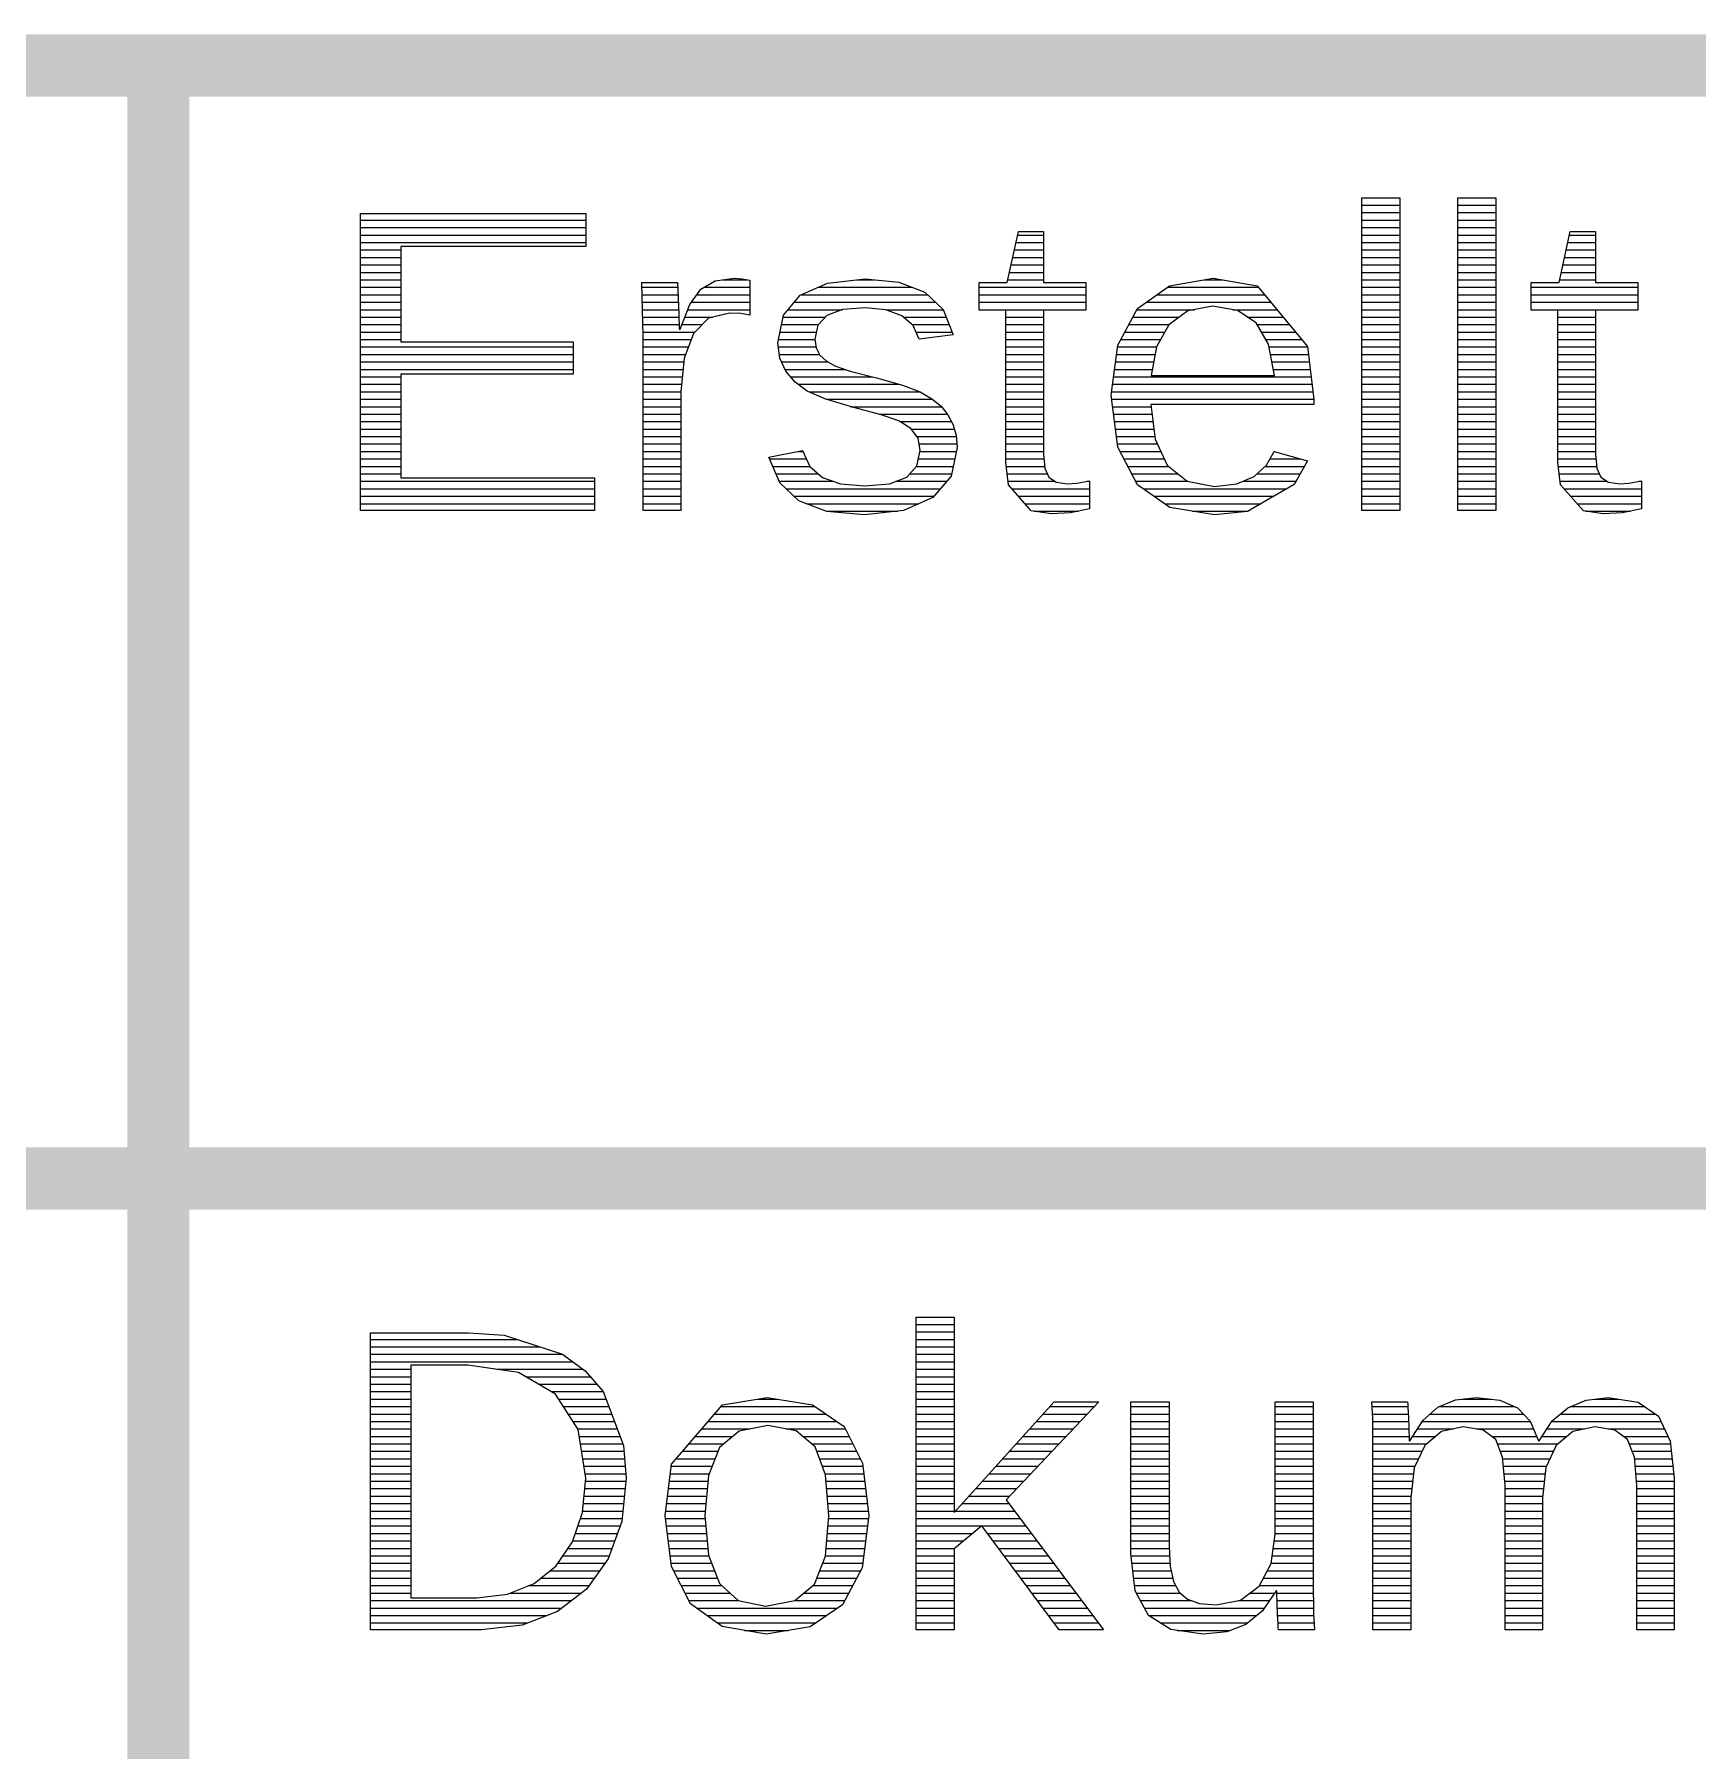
# Model space of a CAD drawing. Header units: millimetres. Extents: x 20 to 410, y 10 to 287.
# Drawn here: x 298 to 311.38, y 32.4 to 46.2 of the extents above; entities that cross this region are included whole.
import ezdxf

# ---------------------------------------------------------------- set-up
doc = ezdxf.new("R2010")
doc.units = ezdxf.units.MM
doc.layers.add('KANTEN', color=7, linetype='Continuous', lineweight=50)
doc.layers.add('TEXT', color=7, linetype='Continuous', lineweight=13)

msp = doc.modelspace()

# ---------------------------------------------------------------- linework, layer by layer
at = {"layer": 'KANTEN', "lineweight": 50, "const_width": 0.5}
for points in [[(229.97, 45.95), (410, 45.95)], [(299, 10), (299, 45.95)], [(229.97, 37), (410, 37)]]:
    msp.add_lwpolyline(points, dxfattribs=at)
at = {"layer": 'TEXT', "lineweight": 13}
for p, q in [((308.678, 44.886), (308.983, 44.886)), ((309.449, 44.886), (309.755, 44.886)), ((308.678, 44.826), (308.983, 44.826)), ((308.678, 44.766), (308.983, 44.766)), ((309.449, 44.826), (309.755, 44.826)), ((309.449, 44.766), (309.755, 44.766)), ((300.625, 44.706), (302.437, 44.706)), ((300.625, 44.646), (302.437, 44.646)), ((300.625, 44.586), (302.437, 44.586)), ((305.908, 44.586), (306.118, 44.586)), ((308.678, 44.706), (308.983, 44.706)), ((308.678, 44.646), (308.983, 44.646)), ((308.678, 44.586), (308.983, 44.586)), ((309.449, 44.706), (309.755, 44.706)), ((309.449, 44.646), (309.755, 44.646)), ((309.449, 44.586), (309.755, 44.586)), ((310.347, 44.586), (310.556, 44.586)), ((300.625, 44.526), (302.437, 44.526)), ((300.625, 44.466), (300.949, 44.466)), ((305.882, 44.466), (306.118, 44.466)), ((305.895, 44.526), (306.118, 44.526)), ((308.678, 44.526), (308.983, 44.526)), ((308.678, 44.466), (308.983, 44.466)), ((309.449, 44.526), (309.755, 44.526)), ((309.449, 44.466), (309.755, 44.466)), ((310.32, 44.466), (310.556, 44.466)), ((310.333, 44.526), (310.556, 44.526)), ((300.625, 44.406), (300.949, 44.406)), ((300.625, 44.346), (300.949, 44.346)), ((305.856, 44.346), (306.118, 44.346)), ((305.869, 44.406), (306.118, 44.406)), ((308.678, 44.406), (308.983, 44.406)), ((308.678, 44.346), (308.983, 44.346)), ((309.449, 44.406), (309.755, 44.406)), ((309.449, 44.346), (309.755, 44.346)), ((310.294, 44.346), (310.556, 44.346)), ((310.307, 44.406), (310.556, 44.406)), ((300.625, 44.286), (300.949, 44.286)), ((300.625, 44.226), (300.949, 44.226)), ((300.625, 44.166), (300.949, 44.166)), ((302.888, 44.166), (303.176, 44.166)), ((303.388, 44.166), (303.755, 44.166)), ((303.541, 44.226), (303.734, 44.226)), ((304.304, 44.166), (305.06, 44.166)), ((304.615, 44.226), (304.756, 44.226)), ((305.601, 44.166), (306.457, 44.166)), ((305.829, 44.226), (306.118, 44.226)), ((305.842, 44.286), (306.118, 44.286)), ((307.114, 44.166), (307.844, 44.166)), ((307.408, 44.226), (307.554, 44.226)), ((308.678, 44.286), (308.983, 44.286)), ((308.678, 44.226), (308.983, 44.226)), ((308.678, 44.166), (308.983, 44.166)), ((309.449, 44.286), (309.755, 44.286)), ((309.449, 44.226), (309.755, 44.226)), ((309.449, 44.166), (309.755, 44.166)), ((310.039, 44.166), (310.896, 44.166)), ((310.268, 44.226), (310.556, 44.226)), ((310.281, 44.286), (310.556, 44.286)), ((300.625, 44.106), (300.949, 44.106)), ((300.625, 44.046), (300.949, 44.046)), ((302.89, 44.106), (303.179, 44.106)), ((302.892, 44.046), (303.181, 44.046)), ((303.286, 44.046), (303.755, 44.046)), ((303.33, 44.106), (303.755, 44.106)), ((304.114, 44.046), (305.249, 44.046)), ((304.17, 44.106), (305.186, 44.106)), ((305.601, 44.106), (306.457, 44.106)), ((305.601, 44.046), (306.457, 44.046)), ((306.944, 44.046), (307.944, 44.046)), ((307.029, 44.106), (307.894, 44.106)), ((308.678, 44.106), (308.983, 44.106)), ((308.678, 44.046), (308.983, 44.046)), ((309.449, 44.106), (309.755, 44.106)), ((309.449, 44.046), (309.755, 44.046)), ((310.039, 44.106), (310.896, 44.106)), ((310.039, 44.046), (310.896, 44.046)), ((300.625, 43.986), (300.949, 43.986)), ((300.625, 43.926), (300.949, 43.926)), ((302.894, 43.986), (303.184, 43.986)), ((302.895, 43.926), (303.186, 43.926)), ((303.233, 43.926), (303.458, 43.926)), ((303.257, 43.986), (303.755, 43.986)), ((304.024, 43.926), (304.364, 43.926)), ((304.064, 43.986), (304.5, 43.986)), ((304.851, 43.986), (305.311, 43.986)), ((304.992, 43.926), (305.335, 43.926)), ((305.601, 43.986), (306.457, 43.986)), ((305.813, 43.926), (306.118, 43.926)), ((306.835, 43.926), (307.209, 43.926)), ((306.868, 43.986), (307.332, 43.986)), ((307.64, 43.986), (307.994, 43.986)), ((307.758, 43.926), (308.044, 43.926)), ((308.678, 43.986), (308.983, 43.986)), ((308.678, 43.926), (308.983, 43.926)), ((309.449, 43.986), (309.755, 43.986)), ((309.449, 43.926), (309.755, 43.926)), ((310.039, 43.986), (310.896, 43.986)), ((310.252, 43.926), (310.556, 43.926)), ((300.625, 43.866), (300.949, 43.866)), ((300.625, 43.806), (300.949, 43.806)), ((302.896, 43.866), (303.187, 43.866)), ((302.897, 43.806), (303.313, 43.806)), ((303.21, 43.866), (303.373, 43.866)), ((303.999, 43.806), (304.291, 43.806)), ((304.012, 43.866), (304.307, 43.866)), ((305.06, 43.866), (305.358, 43.866)), ((305.092, 43.806), (305.382, 43.806)), ((305.813, 43.866), (306.118, 43.866)), ((305.813, 43.806), (306.118, 43.806)), ((306.771, 43.806), (307.091, 43.806)), ((306.803, 43.866), (307.127, 43.866)), ((307.835, 43.866), (308.093, 43.866)), ((307.869, 43.806), (308.143, 43.806)), ((308.678, 43.866), (308.983, 43.866)), ((308.678, 43.806), (308.983, 43.806)), ((309.449, 43.866), (309.755, 43.866)), ((309.449, 43.806), (309.755, 43.806)), ((310.252, 43.866), (310.556, 43.866)), ((310.252, 43.806), (310.556, 43.806)), ((300.625, 43.746), (300.949, 43.746)), ((300.625, 43.686), (302.335, 43.686)), ((300.625, 43.626), (302.335, 43.626)), ((302.897, 43.746), (303.283, 43.746)), ((302.897, 43.686), (303.261, 43.686)), ((302.897, 43.626), (303.238, 43.626)), ((303.986, 43.686), (304.287, 43.686)), ((303.987, 43.746), (304.279, 43.746)), ((303.994, 43.626), (304.316, 43.626)), ((305.813, 43.746), (306.118, 43.746)), ((305.813, 43.686), (306.118, 43.686)), ((305.813, 43.626), (306.118, 43.626)), ((306.704, 43.626), (307.014, 43.626)), ((306.712, 43.686), (307.024, 43.686)), ((306.738, 43.746), (307.057, 43.746)), ((307.903, 43.746), (308.193, 43.746)), ((307.929, 43.686), (308.24, 43.686)), ((307.941, 43.626), (308.247, 43.626)), ((308.678, 43.746), (308.983, 43.746)), ((308.678, 43.686), (308.983, 43.686)), ((308.678, 43.626), (308.983, 43.626)), ((309.449, 43.746), (309.755, 43.746)), ((309.449, 43.686), (309.755, 43.686)), ((309.449, 43.626), (309.755, 43.626)), ((310.252, 43.746), (310.556, 43.746)), ((310.252, 43.686), (310.556, 43.686)), ((310.252, 43.626), (310.556, 43.626)), ((300.625, 43.566), (302.335, 43.566)), ((300.625, 43.506), (302.335, 43.506)), ((302.897, 43.566), (303.224, 43.566)), ((302.897, 43.506), (303.218, 43.506)), ((304.011, 43.566), (304.384, 43.566)), ((304.038, 43.506), (304.524, 43.506)), ((305.813, 43.566), (306.118, 43.566)), ((305.813, 43.506), (306.118, 43.506)), ((306.688, 43.506), (306.993, 43.506)), ((306.696, 43.566), (307.003, 43.566)), ((307.953, 43.566), (308.254, 43.566)), ((307.965, 43.506), (308.261, 43.506)), ((308.678, 43.566), (308.983, 43.566)), ((308.678, 43.506), (308.983, 43.506)), ((309.449, 43.566), (309.755, 43.566)), ((309.449, 43.506), (309.755, 43.506)), ((310.252, 43.566), (310.556, 43.566)), ((310.252, 43.506), (310.556, 43.506)), ((300.625, 43.446), (300.949, 43.446)), ((300.625, 43.386), (300.949, 43.386)), ((302.897, 43.446), (303.213, 43.446)), ((302.897, 43.386), (303.207, 43.386)), ((304.083, 43.446), (304.74, 43.446)), ((304.145, 43.386), (304.955, 43.386)), ((305.813, 43.446), (306.118, 43.446)), ((305.813, 43.386), (306.118, 43.386)), ((306.672, 43.386), (308.275, 43.386)), ((306.68, 43.446), (308.268, 43.446)), ((308.678, 43.446), (308.983, 43.446)), ((308.678, 43.386), (308.983, 43.386)), ((309.449, 43.446), (309.755, 43.446)), ((309.449, 43.386), (309.755, 43.386)), ((310.252, 43.446), (310.556, 43.446)), ((310.252, 43.386), (310.556, 43.386)), ((300.625, 43.326), (300.949, 43.326)), ((300.625, 43.266), (300.949, 43.266)), ((300.625, 43.206), (300.949, 43.206)), ((302.897, 43.326), (303.202, 43.326)), ((302.897, 43.266), (303.202, 43.266)), ((302.897, 43.206), (303.202, 43.206)), ((304.232, 43.326), (305.119, 43.326)), ((304.368, 43.266), (305.225, 43.266)), ((304.569, 43.206), (305.296, 43.206)), ((305.813, 43.326), (306.118, 43.326)), ((305.813, 43.266), (306.118, 43.266)), ((305.813, 43.206), (306.118, 43.206)), ((306.664, 43.326), (308.282, 43.326)), ((306.665, 43.266), (308.289, 43.266)), ((306.672, 43.206), (306.983, 43.206)), ((308.678, 43.326), (308.983, 43.326)), ((308.678, 43.266), (308.983, 43.266)), ((308.678, 43.206), (308.983, 43.206)), ((309.449, 43.326), (309.755, 43.326)), ((309.449, 43.266), (309.755, 43.266)), ((309.449, 43.206), (309.755, 43.206)), ((310.252, 43.326), (310.556, 43.326)), ((310.252, 43.266), (310.556, 43.266)), ((310.252, 43.206), (310.556, 43.206)), ((300.625, 43.146), (300.949, 43.146)), ((300.625, 43.086), (300.949, 43.086)), ((302.897, 43.146), (303.202, 43.146)), ((302.897, 43.086), (303.202, 43.086)), ((304.795, 43.146), (305.345, 43.146)), ((304.963, 43.086), (305.377, 43.086)), ((305.813, 43.146), (306.118, 43.146)), ((305.813, 43.086), (306.118, 43.086)), ((306.68, 43.146), (306.99, 43.146)), ((306.688, 43.086), (306.997, 43.086)), ((308.678, 43.146), (308.983, 43.146)), ((308.678, 43.086), (308.983, 43.086)), ((309.449, 43.146), (309.755, 43.146)), ((309.449, 43.086), (309.755, 43.086)), ((310.252, 43.146), (310.556, 43.146)), ((310.252, 43.086), (310.556, 43.086)), ((300.625, 43.026), (300.949, 43.026)), ((300.625, 42.966), (300.949, 42.966)), ((302.897, 43.026), (303.202, 43.026)), ((302.897, 42.966), (303.202, 42.966)), ((305.054, 43.026), (305.4, 43.026)), ((305.097, 42.966), (305.415, 42.966)), ((305.813, 43.026), (306.118, 43.026)), ((305.813, 42.966), (306.118, 42.966)), ((306.695, 43.026), (307.004, 43.026)), ((306.703, 42.966), (307.011, 42.966)), ((308.678, 43.026), (308.983, 43.026)), ((308.678, 42.966), (308.983, 42.966)), ((309.449, 43.026), (309.755, 43.026)), ((309.449, 42.966), (309.755, 42.966)), ((310.252, 43.026), (310.556, 43.026)), ((310.252, 42.966), (310.556, 42.966)), ((300.625, 42.906), (300.949, 42.906)), ((300.625, 42.846), (300.949, 42.846)), ((300.625, 42.786), (300.949, 42.786)), ((302.897, 42.906), (303.202, 42.906)), ((302.897, 42.846), (303.202, 42.846)), ((302.897, 42.786), (303.202, 42.786)), ((303.915, 42.786), (304.21, 42.786)), ((304.14, 42.846), (304.182, 42.846)), ((305.112, 42.786), (305.404, 42.786)), ((305.116, 42.906), (305.421, 42.906)), ((305.125, 42.846), (305.416, 42.846)), ((305.813, 42.906), (306.118, 42.906)), ((305.813, 42.846), (306.118, 42.846)), ((305.813, 42.786), (306.122, 42.786)), ((306.71, 42.906), (307.032, 42.906)), ((306.732, 42.846), (307.06, 42.846)), ((306.763, 42.786), (307.088, 42.786)), ((307.939, 42.786), (308.186, 42.786)), ((307.973, 42.846), (307.975, 42.846)), ((308.678, 42.906), (308.983, 42.906)), ((308.678, 42.846), (308.983, 42.846)), ((308.678, 42.786), (308.983, 42.786)), ((309.449, 42.906), (309.755, 42.906)), ((309.449, 42.846), (309.755, 42.846)), ((309.449, 42.786), (309.755, 42.786)), ((310.252, 42.906), (310.556, 42.906)), ((310.252, 42.846), (310.556, 42.846)), ((310.252, 42.786), (310.56, 42.786)), ((300.625, 42.726), (300.949, 42.726)), ((300.625, 42.666), (300.949, 42.666)), ((302.897, 42.726), (303.202, 42.726)), ((302.897, 42.666), (303.202, 42.666)), ((303.941, 42.726), (304.238, 42.726)), ((303.966, 42.666), (304.307, 42.666)), ((305.042, 42.666), (305.378, 42.666)), ((305.097, 42.726), (305.391, 42.726)), ((305.817, 42.726), (306.127, 42.726)), ((305.825, 42.666), (306.149, 42.666)), ((306.795, 42.726), (307.124, 42.726)), ((306.827, 42.666), (307.199, 42.666)), ((307.834, 42.666), (308.181, 42.666)), ((307.901, 42.726), (308.215, 42.726)), ((308.678, 42.726), (308.983, 42.726)), ((308.678, 42.666), (308.983, 42.666)), ((309.449, 42.726), (309.755, 42.726)), ((309.449, 42.666), (309.755, 42.666)), ((310.256, 42.726), (310.566, 42.726)), ((310.263, 42.666), (310.587, 42.666)), ((300.625, 42.606), (302.507, 42.606)), ((300.625, 42.546), (302.507, 42.546)), ((302.897, 42.606), (303.202, 42.606)), ((302.897, 42.546), (303.202, 42.546)), ((303.992, 42.606), (304.428, 42.606)), ((304.047, 42.546), (305.287, 42.546)), ((304.93, 42.606), (305.339, 42.606)), ((305.832, 42.606), (306.21, 42.606)), ((305.863, 42.546), (306.487, 42.546)), ((306.468, 42.606), (306.487, 42.606)), ((306.859, 42.606), (307.281, 42.606)), ((306.92, 42.546), (308.073, 42.546)), ((307.721, 42.606), (308.147, 42.606)), ((308.678, 42.606), (308.983, 42.606)), ((308.678, 42.546), (308.983, 42.546)), ((309.449, 42.606), (309.755, 42.606)), ((309.449, 42.546), (309.755, 42.546)), ((310.271, 42.606), (310.648, 42.606)), ((310.302, 42.546), (310.926, 42.546)), ((310.906, 42.606), (310.926, 42.606)), ((300.625, 42.486), (302.507, 42.486)), ((300.625, 42.426), (302.507, 42.426)), ((302.897, 42.486), (303.202, 42.486)), ((302.897, 42.426), (303.202, 42.426)), ((304.111, 42.486), (305.235, 42.486)), ((304.211, 42.426), (305.114, 42.426)), ((305.916, 42.486), (306.487, 42.486)), ((305.969, 42.426), (306.487, 42.426)), ((307.006, 42.486), (307.97, 42.486)), ((307.092, 42.426), (307.866, 42.426)), ((308.678, 42.486), (308.983, 42.486)), ((308.678, 42.426), (308.983, 42.426)), ((309.449, 42.486), (309.755, 42.486)), ((309.449, 42.426), (309.755, 42.426)), ((310.354, 42.486), (310.926, 42.486)), ((310.407, 42.426), (310.926, 42.426)), ((304.371, 42.366), (304.946, 42.366)), ((306.038, 42.366), (306.399, 42.366)), ((307.315, 42.366), (307.763, 42.366)), ((310.476, 42.366), (310.837, 42.366)), ((305.092, 35.886), (305.398, 35.886)), ((305.092, 35.826), (305.398, 35.826)), ((305.092, 35.766), (305.398, 35.766)), ((300.705, 35.706), (301.885, 35.706)), ((300.705, 35.646), (302.07, 35.646)), ((305.092, 35.706), (305.398, 35.706)), ((305.092, 35.646), (305.398, 35.646)), ((300.705, 35.586), (302.252, 35.586)), ((300.705, 35.526), (302.334, 35.526)), ((305.092, 35.586), (305.398, 35.586)), ((305.092, 35.526), (305.398, 35.526)), ((300.705, 35.466), (301.029, 35.466)), ((300.705, 35.406), (301.029, 35.406)), ((300.705, 35.346), (301.029, 35.346)), ((301.723, 35.466), (302.416, 35.466)), ((301.955, 35.406), (302.473, 35.406)), ((302.057, 35.346), (302.525, 35.346)), ((305.092, 35.466), (305.398, 35.466)), ((305.092, 35.406), (305.398, 35.406)), ((305.092, 35.346), (305.398, 35.346)), ((300.705, 35.286), (301.029, 35.286)), ((300.705, 35.226), (301.029, 35.226)), ((302.159, 35.286), (302.576, 35.286)), ((302.218, 35.226), (302.599, 35.226)), ((303.819, 35.226), (303.975, 35.226)), ((305.092, 35.286), (305.398, 35.286)), ((305.092, 35.226), (305.398, 35.226)), ((309.487, 35.226), (309.713, 35.226)), ((310.548, 35.226), (310.739, 35.226)), ((300.705, 35.166), (301.029, 35.166)), ((300.705, 35.106), (301.029, 35.106)), ((302.257, 35.166), (302.622, 35.166)), ((302.295, 35.106), (302.645, 35.106)), ((303.472, 35.106), (304.37, 35.106)), ((303.524, 35.166), (304.282, 35.166)), ((305.092, 35.166), (305.398, 35.166)), ((305.092, 35.106), (305.398, 35.106)), ((306.114, 35.106), (306.468, 35.106)), ((306.168, 35.166), (306.525, 35.166)), ((306.82, 35.166), (307.127, 35.166)), ((306.82, 35.106), (307.127, 35.106)), ((307.98, 35.166), (308.285, 35.166)), ((307.98, 35.106), (308.285, 35.106)), ((308.758, 35.166), (309.047, 35.166)), ((308.762, 35.106), (309.05, 35.106)), ((309.225, 35.106), (309.976, 35.106)), ((309.298, 35.166), (309.905, 35.166)), ((310.272, 35.106), (311.036, 35.106)), ((310.353, 35.166), (310.949, 35.166)), ((300.705, 35.046), (301.029, 35.046)), ((300.705, 34.986), (301.029, 34.986)), ((300.705, 34.926), (301.029, 34.926)), ((302.333, 35.046), (302.668, 35.046)), ((302.372, 34.986), (302.691, 34.986)), ((302.384, 34.926), (302.713, 34.926)), ((303.317, 34.926), (303.619, 34.926)), ((303.369, 34.986), (303.759, 34.986)), ((303.42, 35.046), (304.457, 35.046)), ((304.044, 34.986), (304.525, 34.986)), ((304.18, 34.926), (304.555, 34.926)), ((305.092, 35.046), (305.398, 35.046)), ((305.092, 34.986), (305.398, 34.986)), ((305.092, 34.926), (305.398, 34.926)), ((305.951, 34.926), (306.298, 34.926)), ((306.005, 34.986), (306.355, 34.986)), ((306.059, 35.046), (306.411, 35.046)), ((306.82, 35.046), (307.127, 35.046)), ((306.82, 34.986), (307.127, 34.986)), ((306.82, 34.926), (307.127, 34.926)), ((307.98, 35.046), (308.285, 35.046)), ((307.98, 34.986), (308.285, 34.986)), ((307.98, 34.926), (308.285, 34.926)), ((308.764, 35.046), (309.053, 35.046)), ((308.765, 34.986), (309.055, 34.986)), ((308.765, 34.926), (309.057, 34.926)), ((309.085, 34.926), (309.27, 34.926)), ((309.124, 34.986), (309.414, 34.986)), ((309.162, 35.046), (310.032, 35.046)), ((309.597, 34.986), (310.057, 34.986)), ((309.721, 34.926), (310.082, 34.926)), ((310.125, 34.926), (310.326, 34.926)), ((310.165, 34.986), (310.471, 34.986)), ((310.204, 35.046), (311.082, 35.046)), ((310.656, 34.986), (311.111, 34.986)), ((310.78, 34.926), (311.139, 34.926)), ((300.705, 34.866), (301.029, 34.866)), ((300.705, 34.806), (301.029, 34.806)), ((302.393, 34.866), (302.736, 34.866)), ((302.402, 34.806), (302.745, 34.806)), ((303.213, 34.806), (303.501, 34.806)), ((303.265, 34.866), (303.547, 34.866)), ((304.25, 34.866), (304.586, 34.866)), ((304.293, 34.806), (304.616, 34.806)), ((305.092, 34.866), (305.398, 34.866)), ((305.092, 34.806), (305.398, 34.806)), ((305.842, 34.806), (306.185, 34.806)), ((305.897, 34.866), (306.241, 34.866)), ((306.82, 34.866), (307.127, 34.866)), ((306.82, 34.806), (307.127, 34.806)), ((307.98, 34.866), (308.285, 34.866)), ((307.98, 34.806), (308.285, 34.806)), ((308.766, 34.866), (309.198, 34.866)), ((308.766, 34.806), (309.161, 34.806)), ((309.768, 34.866), (310.254, 34.866)), ((309.791, 34.806), (310.218, 34.806)), ((310.827, 34.866), (311.16, 34.866)), ((310.85, 34.806), (311.166, 34.806)), ((300.705, 34.746), (301.029, 34.746)), ((300.705, 34.686), (301.029, 34.686)), ((302.412, 34.746), (302.749, 34.746)), ((302.421, 34.686), (302.754, 34.686)), ((303.123, 34.686), (303.453, 34.686)), ((303.161, 34.746), (303.477, 34.746)), ((304.315, 34.746), (304.646, 34.746)), ((304.338, 34.686), (304.666, 34.686)), ((305.092, 34.746), (305.398, 34.746)), ((305.092, 34.686), (305.398, 34.686)), ((305.734, 34.686), (306.071, 34.686)), ((305.788, 34.746), (306.128, 34.746)), ((306.82, 34.746), (307.127, 34.746)), ((306.82, 34.686), (307.127, 34.686)), ((307.98, 34.746), (308.285, 34.746)), ((307.98, 34.686), (308.285, 34.686)), ((308.766, 34.746), (309.132, 34.746)), ((308.766, 34.686), (309.104, 34.686)), ((309.81, 34.746), (310.19, 34.746)), ((309.815, 34.686), (310.162, 34.686)), ((310.87, 34.746), (311.172, 34.746)), ((310.875, 34.686), (311.179, 34.686)), ((300.705, 34.626), (301.029, 34.626)), ((300.705, 34.566), (301.029, 34.566)), ((300.705, 34.506), (301.029, 34.506)), ((302.428, 34.506), (302.753, 34.506)), ((302.43, 34.626), (302.759, 34.626)), ((302.434, 34.566), (302.759, 34.566)), ((303.1, 34.506), (303.414, 34.506)), ((303.108, 34.566), (303.419, 34.566)), ((303.115, 34.626), (303.429, 34.626)), ((304.361, 34.626), (304.674, 34.626)), ((304.369, 34.566), (304.681, 34.566)), ((304.374, 34.506), (304.688, 34.506)), ((305.092, 34.626), (305.398, 34.626)), ((305.092, 34.566), (305.398, 34.566)), ((305.092, 34.506), (305.398, 34.506)), ((305.571, 34.506), (305.901, 34.506)), ((305.625, 34.566), (305.958, 34.566)), ((305.679, 34.626), (306.015, 34.626)), ((306.82, 34.626), (307.127, 34.626)), ((306.82, 34.566), (307.127, 34.566)), ((306.82, 34.506), (307.127, 34.506)), ((307.98, 34.626), (308.285, 34.626)), ((307.98, 34.566), (308.285, 34.566)), ((307.98, 34.506), (308.285, 34.506)), ((308.766, 34.626), (309.092, 34.626)), ((308.766, 34.566), (309.085, 34.566)), ((308.766, 34.506), (309.078, 34.506)), ((309.82, 34.626), (310.151, 34.626)), ((309.825, 34.566), (310.144, 34.566)), ((309.828, 34.506), (310.138, 34.506)), ((310.88, 34.626), (311.185, 34.626)), ((310.884, 34.566), (311.189, 34.566)), ((310.887, 34.506), (311.189, 34.506)), ((300.705, 34.446), (301.029, 34.446)), ((300.705, 34.386), (301.029, 34.386)), ((302.416, 34.386), (302.74, 34.386)), ((302.422, 34.446), (302.747, 34.446)), ((303.086, 34.386), (303.403, 34.386)), ((303.093, 34.446), (303.408, 34.446)), ((304.379, 34.446), (304.695, 34.446)), ((304.384, 34.386), (304.702, 34.386)), ((305.092, 34.446), (305.398, 34.446)), ((305.092, 34.386), (305.398, 34.386)), ((305.462, 34.386), (305.839, 34.386)), ((305.517, 34.446), (305.845, 34.446)), ((306.82, 34.446), (307.127, 34.446)), ((306.82, 34.386), (307.127, 34.386)), ((307.98, 34.446), (308.285, 34.446)), ((307.98, 34.386), (308.285, 34.386)), ((308.766, 34.446), (309.071, 34.446)), ((308.766, 34.386), (309.07, 34.386)), ((309.828, 34.446), (310.131, 34.446)), ((309.828, 34.386), (310.129, 34.386)), ((310.887, 34.446), (311.189, 34.446)), ((310.887, 34.386), (311.189, 34.386)), ((300.705, 34.326), (301.029, 34.326)), ((300.705, 34.266), (301.029, 34.266)), ((302.393, 34.266), (302.728, 34.266)), ((302.411, 34.326), (302.734, 34.326)), ((303.076, 34.266), (303.396, 34.266)), ((303.078, 34.326), (303.397, 34.326)), ((304.389, 34.326), (304.709, 34.326)), ((304.39, 34.266), (304.71, 34.266)), ((305.092, 34.326), (305.398, 34.326)), ((305.092, 34.266), (305.929, 34.266)), ((305.408, 34.326), (305.884, 34.326)), ((306.82, 34.326), (307.127, 34.326)), ((306.82, 34.266), (307.127, 34.266)), ((307.98, 34.326), (308.285, 34.326)), ((307.98, 34.266), (308.285, 34.266)), ((308.766, 34.326), (309.07, 34.326)), ((308.766, 34.266), (309.07, 34.266)), ((309.828, 34.326), (310.129, 34.326)), ((309.828, 34.266), (310.129, 34.266)), ((310.887, 34.326), (311.189, 34.326)), ((310.887, 34.266), (311.189, 34.266)), ((300.705, 34.206), (301.029, 34.206)), ((300.705, 34.146), (301.029, 34.146)), ((302.353, 34.146), (302.691, 34.146)), ((302.373, 34.206), (302.712, 34.206)), ((303.084, 34.206), (303.401, 34.206)), ((303.092, 34.146), (303.407, 34.146)), ((304.379, 34.146), (304.695, 34.146)), ((304.385, 34.206), (304.703, 34.206)), ((305.092, 34.206), (305.619, 34.206)), ((305.092, 34.146), (305.547, 34.146)), ((305.623, 34.206), (305.974, 34.206)), ((305.667, 34.146), (306.019, 34.146)), ((306.82, 34.206), (307.127, 34.206)), ((306.82, 34.146), (307.127, 34.146)), ((307.98, 34.206), (308.285, 34.206)), ((307.98, 34.146), (308.285, 34.146)), ((308.766, 34.206), (309.07, 34.206)), ((308.766, 34.146), (309.07, 34.146)), ((309.828, 34.206), (310.129, 34.206)), ((309.828, 34.146), (310.129, 34.146)), ((310.887, 34.206), (311.189, 34.206)), ((310.887, 34.146), (311.189, 34.146)), ((300.705, 34.086), (301.029, 34.086)), ((300.705, 34.026), (301.029, 34.026)), ((300.705, 33.966), (301.029, 33.966)), ((302.254, 33.966), (302.626, 33.966)), ((302.295, 34.026), (302.647, 34.026)), ((302.332, 34.086), (302.669, 34.086)), ((303.099, 34.086), (303.412, 34.086)), ((303.107, 34.026), (303.418, 34.026)), ((303.114, 33.966), (303.425, 33.966)), ((304.363, 33.966), (304.672, 33.966)), ((304.369, 34.026), (304.68, 34.026)), ((304.374, 34.086), (304.687, 34.086)), ((305.092, 34.086), (305.474, 34.086)), ((305.092, 34.026), (305.402, 34.026)), ((305.092, 33.966), (305.398, 33.966)), ((305.712, 34.086), (306.064, 34.086)), ((305.756, 34.026), (306.109, 34.026)), ((305.8, 33.966), (306.154, 33.966)), ((306.82, 34.086), (307.127, 34.086)), ((306.82, 34.026), (307.128, 34.026)), ((306.822, 33.966), (307.131, 33.966)), ((307.956, 33.966), (308.285, 33.966)), ((307.964, 34.026), (308.285, 34.026)), ((307.972, 34.086), (308.285, 34.086)), ((308.766, 34.086), (309.07, 34.086)), ((308.766, 34.026), (309.07, 34.026)), ((308.766, 33.966), (309.07, 33.966)), ((309.828, 34.086), (310.129, 34.086)), ((309.828, 34.026), (310.129, 34.026)), ((309.828, 33.966), (310.129, 33.966)), ((310.887, 34.086), (311.189, 34.086)), ((310.887, 34.026), (311.189, 34.026)), ((310.887, 33.966), (311.189, 33.966)), ((300.705, 33.906), (301.029, 33.906)), ((300.705, 33.846), (301.029, 33.846)), ((302.15, 33.846), (302.548, 33.846)), ((302.213, 33.906), (302.591, 33.906)), ((303.122, 33.906), (303.448, 33.906)), ((303.143, 33.846), (303.472, 33.846)), ((304.317, 33.846), (304.648, 33.846)), ((304.34, 33.906), (304.665, 33.906)), ((305.092, 33.906), (305.398, 33.906)), ((305.092, 33.846), (305.398, 33.846)), ((305.845, 33.906), (306.198, 33.906)), ((305.889, 33.846), (306.243, 33.846)), ((306.829, 33.906), (307.134, 33.906)), ((306.836, 33.846), (307.143, 33.846)), ((307.918, 33.846), (308.285, 33.846)), ((307.948, 33.906), (308.285, 33.906)), ((308.766, 33.906), (309.07, 33.906)), ((308.766, 33.846), (309.07, 33.846)), ((309.828, 33.906), (310.129, 33.906)), ((309.828, 33.846), (310.129, 33.846)), ((310.887, 33.906), (311.189, 33.906)), ((310.887, 33.846), (311.189, 33.846)), ((300.705, 33.786), (301.029, 33.786)), ((300.705, 33.726), (301.029, 33.726)), ((301.977, 33.726), (302.463, 33.726)), ((302.075, 33.786), (302.506, 33.786)), ((303.173, 33.786), (303.495, 33.786)), ((303.204, 33.726), (303.531, 33.726)), ((304.26, 33.726), (304.584, 33.726)), ((304.293, 33.786), (304.616, 33.786)), ((305.092, 33.786), (305.398, 33.786)), ((305.092, 33.726), (305.398, 33.726)), ((305.934, 33.786), (306.288, 33.786)), ((305.978, 33.726), (306.333, 33.726)), ((306.843, 33.786), (307.157, 33.786)), ((306.85, 33.726), (307.181, 33.726)), ((307.854, 33.726), (308.285, 33.726)), ((307.886, 33.786), (308.285, 33.786)), ((308.766, 33.786), (309.07, 33.786)), ((308.766, 33.726), (309.07, 33.726)), ((309.828, 33.786), (310.129, 33.786)), ((309.828, 33.726), (310.129, 33.726)), ((310.887, 33.786), (311.189, 33.786)), ((310.887, 33.726), (311.189, 33.726)), ((300.705, 33.666), (301.029, 33.666)), ((300.705, 33.606), (302.323, 33.606)), ((300.705, 33.546), (302.245, 33.546)), ((301.827, 33.666), (302.401, 33.666)), ((303.235, 33.666), (303.598, 33.666)), ((303.266, 33.606), (303.669, 33.606)), ((303.327, 33.546), (304.463, 33.546)), ((304.118, 33.606), (304.519, 33.606)), ((304.189, 33.666), (304.552, 33.666)), ((305.092, 33.666), (305.398, 33.666)), ((305.092, 33.606), (305.398, 33.606)), ((305.092, 33.546), (305.398, 33.546)), ((306.023, 33.666), (306.378, 33.666)), ((306.067, 33.606), (306.423, 33.606)), ((306.112, 33.546), (306.468, 33.546)), ((306.865, 33.666), (307.218, 33.666)), ((306.897, 33.606), (307.305, 33.606)), ((306.928, 33.546), (307.892, 33.546)), ((307.683, 33.606), (307.934, 33.606)), ((307.777, 33.666), (307.976, 33.666)), ((307.994, 33.666), (308.286, 33.666)), ((307.995, 33.606), (308.287, 33.606)), ((307.997, 33.546), (308.287, 33.546)), ((308.766, 33.666), (309.07, 33.666)), ((308.766, 33.606), (309.07, 33.606)), ((308.766, 33.546), (309.07, 33.546)), ((309.828, 33.666), (310.129, 33.666)), ((309.828, 33.606), (310.129, 33.606)), ((309.828, 33.546), (310.129, 33.546)), ((310.887, 33.666), (311.189, 33.666)), ((310.887, 33.606), (311.189, 33.606)), ((310.887, 33.546), (311.189, 33.546)), ((300.705, 33.486), (302.127, 33.486)), ((300.705, 33.426), (301.972, 33.426)), ((303.41, 33.486), (304.375, 33.486)), ((303.493, 33.426), (304.287, 33.426)), ((305.092, 33.486), (305.398, 33.486)), ((305.092, 33.426), (305.398, 33.426)), ((306.156, 33.486), (306.513, 33.486)), ((306.201, 33.426), (306.558, 33.426)), ((306.96, 33.486), (307.832, 33.486)), ((307.056, 33.426), (307.759, 33.426)), ((308, 33.486), (308.289, 33.486)), ((308.003, 33.426), (308.292, 33.426)), ((308.766, 33.486), (309.07, 33.486)), ((308.766, 33.426), (309.07, 33.426)), ((309.828, 33.486), (310.129, 33.486)), ((309.828, 33.426), (310.129, 33.426)), ((310.887, 33.486), (311.189, 33.486)), ((310.887, 33.426), (311.189, 33.426)), ((303.713, 33.366), (304.067, 33.366)), ((307.193, 33.366), (307.617, 33.366))]:
    msp.add_line(p, q, dxfattribs=at)
for points in [[(308.678, 44.886), (308.983, 44.886), (308.983, 42.37), (308.678, 42.37), (308.678, 44.886)], [(309.449, 44.886), (309.755, 44.886), (309.755, 42.37), (309.449, 42.37), (309.449, 44.886)], [(302.437, 44.759), (302.437, 44.495), (300.949, 44.495), (300.949, 43.728), (302.335, 43.728), (302.335, 43.467), (300.949, 43.467), (300.949, 42.635), (302.507, 42.635), (302.507, 42.37), (300.625, 42.37), (300.625, 44.759), (302.437, 44.759)], [(306.179, 42.343), (306.019, 42.369), (305.836, 42.577), (305.813, 42.758), (305.813, 43.982), (305.601, 43.982), (305.601, 44.204), (305.824, 44.204), (305.915, 44.615), (306.118, 44.615), (306.118, 44.204), (306.457, 44.204), (306.457, 43.982), (306.118, 43.982), (306.118, 42.825), (306.129, 42.712), (306.161, 42.639), (306.22, 42.599), (306.311, 42.585), (306.386, 42.591), (306.487, 42.609), (306.487, 42.384), (306.335, 42.353), (306.179, 42.343)], [(310.773, 42.353), (310.618, 42.343), (310.458, 42.369), (310.274, 42.577), (310.252, 42.758), (310.252, 43.982), (310.039, 43.982), (310.039, 44.204), (310.263, 44.204), (310.353, 44.615), (310.556, 44.615), (310.556, 44.204), (310.896, 44.204), (310.896, 43.982), (310.556, 43.982), (310.556, 42.825), (310.567, 42.712), (310.599, 42.639), (310.659, 42.599), (310.75, 42.585), (310.824, 42.591), (310.926, 42.609), (310.926, 42.384), (310.773, 42.353)], [(302.894, 43.981), (302.887, 44.204), (303.175, 44.204), (303.185, 43.955), (303.188, 43.83), (303.195, 43.83), (303.274, 44.028), (303.363, 44.152), (303.477, 44.217), (303.631, 44.238), (303.692, 44.234), (303.755, 44.222), (303.755, 43.942), (303.684, 43.954), (303.592, 43.959), (303.424, 43.918), (303.302, 43.795), (303.227, 43.596), (303.202, 43.326), (303.202, 42.37), (302.897, 42.37), (302.897, 43.777), (302.894, 43.981)], [(305.227, 42.476), (304.992, 42.371), (304.679, 42.336), (304.375, 42.364), (304.15, 42.449), (303.997, 42.593), (303.909, 42.801), (304.178, 42.853), (304.238, 42.725), (304.34, 42.637), (304.485, 42.586), (304.679, 42.569), (304.88, 42.586), (305.018, 42.64), (305.099, 42.729), (305.126, 42.853), (305.108, 42.952), (305.051, 43.03), (304.954, 43.092), (304.811, 43.141), (304.592, 43.199), (304.367, 43.266), (304.218, 43.332), (304.119, 43.404), (304.044, 43.491), (303.998, 43.595), (303.982, 43.72), (304.027, 43.941), (304.161, 44.102), (304.38, 44.2), (304.682, 44.233), (304.954, 44.206), (305.164, 44.126), (305.31, 43.987), (305.39, 43.784), (305.116, 43.75), (305.069, 43.858), (304.979, 43.937), (304.85, 43.986), (304.682, 44.002), (304.502, 43.987), (304.376, 43.94), (304.303, 43.861), (304.278, 43.75), (304.288, 43.679), (304.319, 43.621), (304.369, 43.574), (304.439, 43.535), (304.563, 43.492), (304.775, 43.437), (304.984, 43.378), (305.125, 43.324), (305.22, 43.269), (305.293, 43.209), (305.348, 43.141), (305.389, 43.064), (305.414, 42.976), (305.423, 42.877), (305.374, 42.647), (305.227, 42.476)], [(307.111, 42.736), (307.272, 42.608), (307.493, 42.565), (307.672, 42.585), (307.811, 42.645), (307.911, 42.735), (307.973, 42.846), (308.24, 42.77), (308.132, 42.58), (307.758, 42.363), (307.493, 42.336), (307.134, 42.396), (306.873, 42.578), (306.714, 42.88), (306.661, 43.299), (306.714, 43.701), (306.873, 43.996), (307.131, 44.178), (307.481, 44.238), (307.835, 44.178), (308.239, 43.69), (308.29, 43.264), (308.29, 43.223), (306.981, 43.223), (307.014, 42.944), (307.111, 42.736)], [(307.827, 43.88), (307.678, 43.98), (307.476, 44.013), (307.277, 43.976), (307.124, 43.864), (307.025, 43.688), (306.984, 43.457), (307.975, 43.457), (307.925, 43.708), (307.827, 43.88)], [(305.398, 33.37), (305.092, 33.37), (305.092, 35.886), (305.398, 35.886), (305.398, 34.315), (306.203, 35.204), (306.561, 35.204), (305.817, 34.416), (306.599, 33.37), (306.242, 33.37), (305.621, 34.208), (305.398, 34.023), (305.398, 33.37)], [(301.924, 33.407), (301.598, 33.37), (300.705, 33.37), (300.705, 35.759), (301.495, 35.759), (301.781, 35.74), (302.249, 35.588), (302.432, 35.454), (302.576, 35.286), (302.741, 34.854), (302.762, 34.589), (302.726, 34.243), (302.617, 33.942), (302.443, 33.698), (302.208, 33.518), (301.924, 33.407)], [(301.029, 35.499), (301.029, 33.629), (301.561, 33.629), (301.808, 33.658), (302.023, 33.744), (302.199, 33.885), (302.329, 34.077), (302.409, 34.313), (302.436, 34.589), (302.375, 34.981), (302.192, 35.266), (301.895, 35.441), (301.488, 35.499), (301.029, 35.499)], [(303.886, 33.336), (303.533, 33.397), (303.279, 33.581), (303.125, 33.881), (303.074, 34.289), (303.125, 34.704), (303.536, 35.179), (303.895, 35.238), (304.26, 35.181), (304.515, 35.007), (304.663, 34.712), (304.713, 34.289), (304.66, 33.869), (304.501, 33.571), (304.241, 33.395), (303.886, 33.336)], [(307.163, 33.76), (307.209, 33.674), (307.276, 33.616), (307.372, 33.583), (307.505, 33.572), (307.702, 33.61), (307.852, 33.723), (307.948, 33.903), (307.98, 34.141), (307.98, 35.204), (308.285, 35.204), (308.285, 33.762), (308.288, 33.503), (308.295, 33.37), (308.007, 33.37), (308.005, 33.386), (308.004, 33.416), (308.002, 33.456), (307.999, 33.501), (307.996, 33.571), (307.993, 33.684), (307.988, 33.684), (307.875, 33.521), (307.745, 33.414), (307.59, 33.355), (307.402, 33.336), (307.14, 33.373), (306.96, 33.486), (306.855, 33.685), (306.82, 33.982), (306.82, 35.204), (307.127, 35.204), (307.127, 34.042), (307.136, 33.88), (307.163, 33.76)], [(309.754, 34.9), (309.652, 34.977), (309.492, 35.002), (309.317, 34.965), (309.183, 34.853), (309.098, 34.674), (309.07, 34.433), (309.07, 33.37), (308.766, 33.37), (308.766, 34.813), (308.764, 35.071), (308.756, 35.204), (309.044, 35.204), (309.046, 35.189), (309.047, 35.159), (309.05, 35.119), (309.052, 35.073), (309.055, 35.003), (309.058, 34.891), (309.063, 34.891), (309.169, 35.056), (309.288, 35.162), (309.43, 35.219), (309.599, 35.238), (309.786, 35.218), (309.928, 35.155), (310.031, 35.048), (310.097, 34.891), (310.102, 34.891), (310.207, 35.05), (310.332, 35.157), (310.481, 35.218), (310.658, 35.238), (310.898, 35.201), (311.062, 35.088), (311.157, 34.888), (311.189, 34.592), (311.189, 33.37), (310.887, 33.37), (310.887, 34.533), (310.869, 34.758), (310.814, 34.9), (310.712, 34.977), (310.551, 35.002), (310.374, 34.965), (310.24, 34.854), (310.157, 34.675), (310.129, 34.433), (310.129, 33.37), (309.828, 33.37), (309.828, 34.533), (309.809, 34.758), (309.754, 34.9)], [(303.901, 35.013), (303.67, 34.969), (303.513, 34.837), (303.423, 34.612), (303.394, 34.289), (303.423, 33.971), (303.511, 33.744), (303.663, 33.607), (303.882, 33.562), (304.118, 33.606), (304.275, 33.738), (304.363, 33.964), (304.392, 34.289), (304.364, 34.617), (304.28, 34.841), (304.128, 34.97), (303.901, 35.013)]]:
    msp.add_lwpolyline(points, close=True, dxfattribs=at)

doc.saveas('drawing.dxf')
